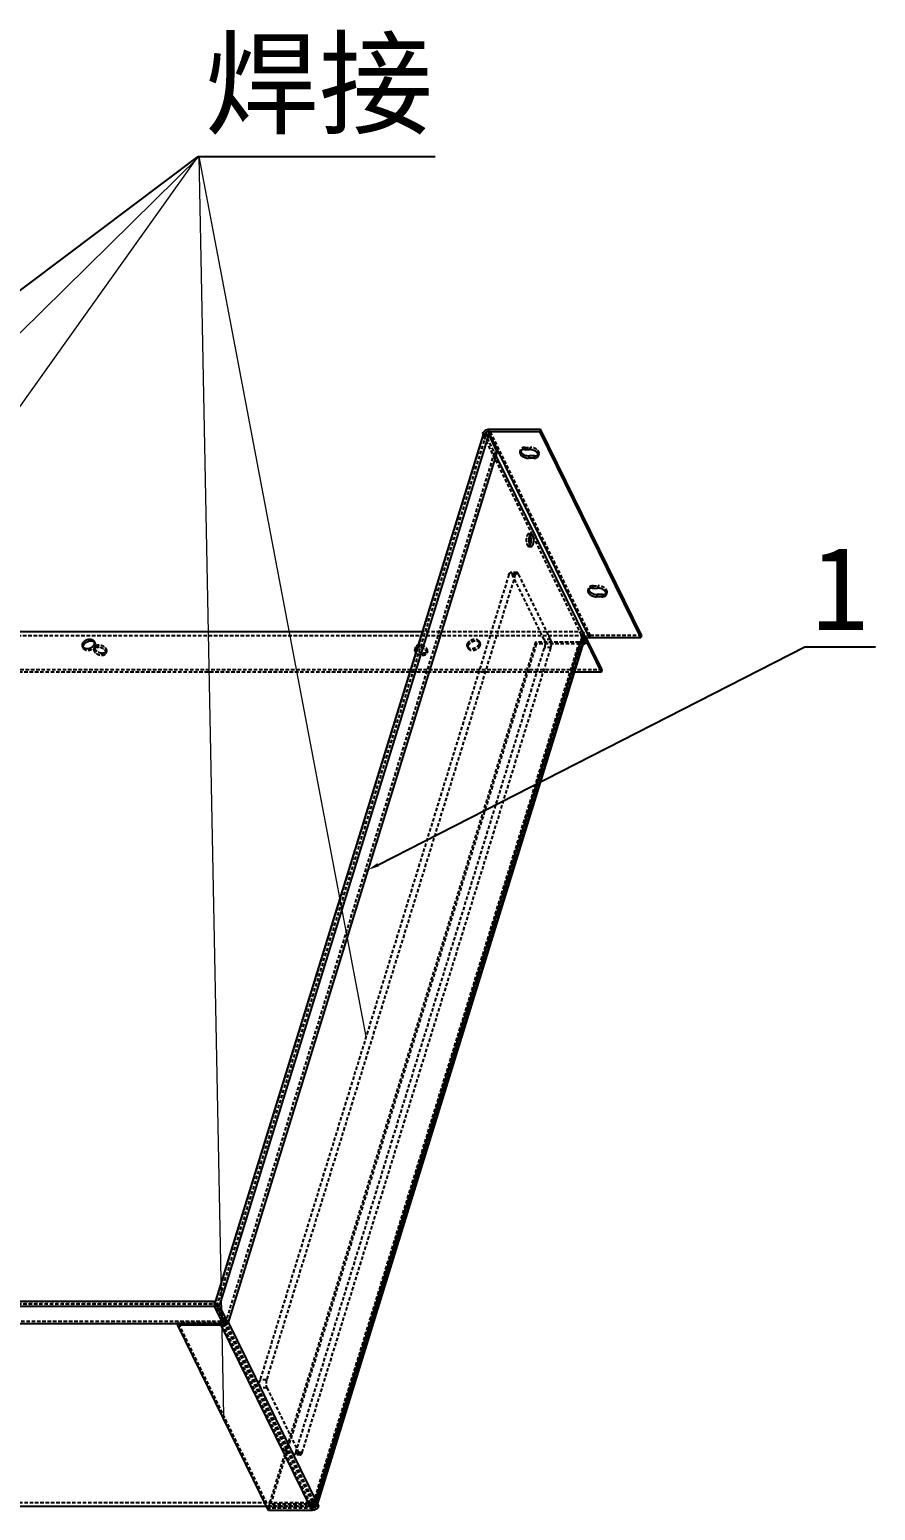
# Model space of a CAD drawing. Header units: millimetres. Extents: x 10653 to 40244, y 19163 to 29561.
# Drawn here: x 21917 to 22221, y 20279 to 20810 of the extents above; entities that cross this region are included whole.
import ezdxf
from ezdxf import colors
from ezdxf.entities.mleader import LeaderData, LeaderLine
from ezdxf.math import Vec2, Vec3

# ---------------------------------------------------------------- set-up
doc = ezdxf.new("R2010")
doc.units = ezdxf.units.MM
doc.linetypes.add('HIDDEN', pattern=[1.905, 1.27, -0.635])
doc.layers.add('02___PRT_ALL_AXES', color=7, linetype='Continuous')
doc.layers.add('DEFAULT_2', color=8, linetype='HIDDEN')
doc.layers.add('dim', color=2, linetype='Continuous', lineweight=9)

msp = doc.modelspace()

# ---------------------------------------------------------------- linework, layer by layer
at = {"color": 3, "linetype": 'Continuous'}
for p, q in [((21983.573, 20352.528), (22080.157, 20665.076)), ((21985.449, 20352.233), (22082.034, 20664.78)), ((22080.115, 20664.937), (22079.887, 20665.402)), ((22082.034, 20664.78), (22085.084, 20658.564)), ((22082.213, 20666.969), (22100.634, 20666.969)), ((22136.934, 20592.997), (22100.634, 20666.969)), ((21988.5, 20346.017), (22085.084, 20658.564)), ((22122.529, 20579.782), (22116.994, 20591.062)), ((22122.529, 20579.782), (22112.765, 20579.782)), ((21986.963, 20345.395), (21983.607, 20352.233)), ((21985.449, 20352.233), (21988.5, 20346.017)), ((22002.334, 20280.288), (21683.352, 20280.288))]:
    msp.add_line(p, q, dxfattribs=at)
at = {"color": 7, "linetype": 'Continuous'}
for p, q in [((22079.887, 20665.402), (22080.808, 20665.402)), ((22082.213, 20666.969), (22081.971, 20666.185)), ((22081.971, 20666.185), (22100.392, 20666.185)), ((22118.271, 20592.214), (22081.971, 20666.185)), ((22100.634, 20666.969), (22100.392, 20666.185)), ((22136.692, 20592.214), (22100.392, 20666.185)), ((22117.108, 20591.43), (22084.728, 20657.413)), ((22058.267, 20594.24), (21763.294, 20594.24)), ((22116.013, 20591.107), (22020.397, 20281.693)), ((22116.082, 20590.516), (22020.551, 20281.379)), ((22116.013, 20591.107), (22116.624, 20589.864)), ((22117.108, 20591.43), (22116.624, 20589.864)), ((22122.772, 20580.565), (22117.285, 20591.745)), ((22118.271, 20592.214), (22136.692, 20592.214)), ((22136.934, 20592.997), (22136.692, 20592.214)), ((22115.88, 20589.864), (22116.624, 20589.864)), ((22122.529, 20579.782), (22122.772, 20580.565)), ((21628.999, 20352.233), (21985.449, 20352.233)), ((21631.083, 20354.016), (21983.849, 20354.016)), ((21987.884, 20345.395), (21984.528, 20352.233)), ((21633.891, 20346.017), (21986.658, 20346.017)), ((21970.384, 20345.395), (21970.576, 20346.017)), ((21986.042, 20345.395), (21986.234, 20346.017)), ((21986.142, 20345.398), (21986.294, 20346.017)), ((21988.5, 20346.017), (21987.579, 20346.017)), ((21988.076, 20346.017), (21987.884, 20345.395)), ((22021.007, 20280.45), (21988.628, 20346.432)), ((21986.042, 20345.395), (21970.384, 20345.395)), ((22003.023, 20278.883), (21970.384, 20345.395)), ((22018.681, 20278.883), (21986.042, 20345.395)), ((21986.963, 20345.395), (21987.884, 20345.395)), ((22018.681, 20278.883), (22003.023, 20278.883))]:
    msp.add_line(p, q, dxfattribs=at)
msp.add_arc((21986.041, 20347.607), 2.212, 270.00914, 272.61818, dxfattribs=at)
at = {"color": 3, "linetype": 'Continuous'}
for points, knots in [([(22079.887, 20665.402), (22080.026, 20665.853), (22080.561, 20666.454), (22081.449, 20666.879), (22081.962, 20666.969), (22082.213, 20666.969)], [0, 0, 0, 0, 0.4803696, 0.7451007, 1, 1, 1, 1]), ([(22080.157, 20665.076), (22080.185, 20665.165), (22080.346, 20665.335), (22080.56, 20665.383), (22080.68, 20665.396)], [0, 0, 0, 0, 0.4364135, 1, 1, 1, 1]), ([(22080.68, 20665.396), (22080.701, 20665.398), (22080.788, 20665.404), (22080.876, 20665.402), (22080.942, 20665.396)], [0, 0, 0, 0, 0.2409537, 1, 1, 1, 1]), ([(22080.942, 20665.396), (22081.174, 20665.374), (22081.591, 20665.246), (22081.947, 20664.956), (22082.034, 20664.78)], [0, 0, 0, 0, 0.5429707, 1, 1, 1, 1]), ([(21983.607, 20352.233), (21983.595, 20352.258), (21983.557, 20352.35), (21983.551, 20352.459), (21983.573, 20352.528)], [0, 0, 0, 0, 0.2738854, 1, 1, 1, 1]), ([(21983.573, 20352.528), (21983.592, 20352.59), (21983.678, 20352.712), (21983.89, 20352.819), (21984.16, 20352.864), (21984.573, 20352.837), (21985.051, 20352.669), (21985.37, 20352.395), (21985.449, 20352.233)], [0, 0, 0, 0, 0.0882553, 0.192233, 0.3170391, 0.4587219, 0.7539874, 1, 1, 1, 1])]:
    msp.add_open_spline(points, degree=3, knots=knots, dxfattribs=at)
at = {"color": 7, "linetype": 'Continuous'}
for points, knots in [([(22080.808, 20665.402), (22080.877, 20665.627), (22081.228, 20666.024), (22081.718, 20666.185), (22081.971, 20666.185)], [0, 0, 0, 0, 0.4830184, 1, 1, 1, 1]), ([(22116.013, 20591.107), (22116.06, 20591.012), (22116.126, 20590.816), (22116.11, 20590.608), (22116.082, 20590.517)], [0, 0, 0, 0, 0.5260197, 1, 1, 1, 1]), ([(22117.108, 20591.43), (22117.177, 20591.656), (22117.528, 20592.053), (22118.018, 20592.214), (22118.271, 20592.214)], [0, 0, 0, 0, 0.4830184, 1, 1, 1, 1]), ([(21983.849, 20354.016), (21983.777, 20354.016), (21983.665, 20353.919), (21983.582, 20353.753), (21983.495, 20353.495), (21983.449, 20353.12), (21983.463, 20352.806), (21983.487, 20352.649)], [0, 0, 0, 0, 0.1437288, 0.2495011, 0.3779078, 0.6817727, 1, 1, 1, 1]), ([(21983.487, 20352.649), (21983.49, 20352.629), (21983.503, 20352.552), (21983.52, 20352.476), (21983.536, 20352.421)], [0, 0, 0, 0, 0.2606459, 1, 1, 1, 1]), ([(21983.536, 20352.421), (21983.541, 20352.403), (21983.561, 20352.339), (21983.586, 20352.277), (21983.607, 20352.233)], [0, 0, 0, 0, 0.2676337, 1, 1, 1, 1]), ([(21984.006, 20353.931), (21983.995, 20353.944), (21983.952, 20353.987), (21983.892, 20354.016), (21983.849, 20354.016)], [0, 0, 0, 0, 0.2910325, 1, 1, 1, 1]), ([(21986.886, 20345.549), (21986.825, 20345.527), (21986.584, 20345.449), (21986.331, 20345.406), (21986.142, 20345.398)], [0, 0, 0, 0, 0.2557661, 1, 1, 1, 1]), ([(22021.007, 20280.45), (22020.868, 20279.999), (22020.333, 20279.398), (22019.445, 20278.972), (22018.931, 20278.883), (22018.681, 20278.883)], [0, 0, 0, 0, 0.4803696, 0.7451007, 1, 1, 1, 1])]:
    msp.add_open_spline(points, degree=3, knots=knots, dxfattribs=at)
at = {"layer": '02___PRT_ALL_AXES', "color": 8, "linetype": 'HIDDEN'}
for p, q in [((21984.528, 20352.233), (22081.113, 20664.78)), ((22093.461, 20659.626), (22093.219, 20658.842)), ((22095.087, 20660.442), (22094.845, 20659.658)), ((22095.087, 20660.442), (22096.929, 20660.442)), ((22096.929, 20660.442), (22096.687, 20659.658)), ((22100.08, 20658.15), (22099.838, 20657.366)), ((22096.403, 20629.4), (22097.324, 20629.4)), ((22095.858, 20625.388), (22096.779, 20625.388)), ((22096.403, 20624.9), (22097.324, 20624.9)), ((22117.864, 20609.897), (22117.622, 20609.114)), ((22119.49, 20610.713), (22119.248, 20609.93)), ((22119.49, 20610.713), (22121.332, 20610.713)), ((22121.332, 20610.713), (22121.09, 20609.93)), ((22124.484, 20608.421), (22124.241, 20607.637)), ((21940.342, 20590.845), (21940.647, 20590.223)), ((22078.501, 20590.845), (22078.806, 20590.223)), ((21936.302, 20588.862), (21936.607, 20588.241)), ((21940.578, 20588.688), (21940.336, 20587.905)), ((21940.699, 20589.232), (21940.394, 20589.854)), ((21941.799, 20588.639), (21942.042, 20589.423)), ((21943.172, 20585.842), (21943.414, 20586.626)), ((21944.878, 20587.36), (21944.635, 20586.577)), ((22055.711, 20588.688), (22055.469, 20587.905)), ((22056.932, 20588.639), (22057.174, 20589.423)), ((22058.305, 20585.842), (22058.547, 20586.626)), ((22060.01, 20587.36), (22059.768, 20586.577)), ((22074.714, 20589.232), (22074.409, 20589.854)), ((22074.461, 20588.862), (22074.766, 20588.241)), ((22078.858, 20589.232), (22078.553, 20589.854))]:
    msp.add_line(p, q, dxfattribs=at)
at = {"layer": '02___PRT_ALL_AXES', "color": 7, "linetype": 'Continuous'}
for p, q in [((22094.845, 20659.658), (22096.687, 20659.658)), ((22096.612, 20657.334), (22096.37, 20656.55)), ((22098.212, 20656.55), (22096.37, 20656.55)), ((22098.454, 20657.334), (22098.212, 20656.55)), ((22096.947, 20628.913), (22097.868, 20628.913)), ((22119.248, 20609.93), (22121.09, 20609.93)), ((22121.015, 20607.605), (22120.773, 20606.822)), ((22122.616, 20606.822), (22120.773, 20606.822)), ((22122.858, 20607.605), (22122.616, 20606.822)), ((21936.555, 20589.232), (21936.249, 20589.854))]:
    msp.add_line(p, q, dxfattribs=at)
at = {"layer": '02___PRT_ALL_AXES', "color": 3, "linetype": 'Continuous'}
for p, q in [((22098.454, 20657.334), (22096.612, 20657.334)), ((22122.858, 20607.605), (22121.015, 20607.605))]:
    msp.add_line(p, q, dxfattribs=at)
for centre, radius, start, end in [((22098.908, 20658.799), 1.391, 300.06565, 302.07768), ((22095.628, 20626.014), 1.459, 328.0584, 329.60249), ((22123.312, 20609.07), 1.391, 300.06565, 302.07768)]:
    msp.add_arc(centre, radius, start, end, dxfattribs=at)
at = {"layer": '02___PRT_ALL_AXES', "color": 7, "linetype": 'Continuous'}
for points, knots in [([(22094.845, 20659.658), (22094.649, 20659.658), (22094.281, 20659.627), (22093.785, 20659.472), (22093.408, 20659.213), (22093.257, 20658.967), (22093.219, 20658.843)], [0, 0, 0, 0, 0.3038197, 0.5699297, 0.7977696, 1, 1, 1, 1]), ([(22099.838, 20657.366), (22099.875, 20657.486), (22099.892, 20657.76), (22099.744, 20658.169), (22099.451, 20658.564), (22098.87, 20659.064), (22097.938, 20659.512), (22097.105, 20659.658), (22096.687, 20659.658)], [0, 0, 0, 0, 0.086521, 0.1832564, 0.2955667, 0.423643, 0.710747, 1, 1, 1, 1]), ([(22093.219, 20658.843), (22093.182, 20658.723), (22093.165, 20658.449), (22093.313, 20658.04), (22093.607, 20657.645), (22094.187, 20657.145), (22095.119, 20656.697), (22095.952, 20656.55), (22096.37, 20656.55)], [0, 0, 0, 0, 0.086521, 0.1832564, 0.2955667, 0.423643, 0.710747, 1, 1, 1, 1]), ([(22098.212, 20656.55), (22098.408, 20656.55), (22098.777, 20656.581), (22099.272, 20656.737), (22099.649, 20656.996), (22099.8, 20657.242), (22099.838, 20657.366)], [0, 0, 0, 0, 0.3038197, 0.5699297, 0.7977696, 1, 1, 1, 1]), ([(22097.324, 20629.4), (22097.228, 20629.4), (22097.074, 20629.326), (22096.921, 20629.158), (22096.757, 20628.9), (22096.599, 20628.472), (22096.48, 20627.873), (22096.434, 20627.209), (22096.467, 20626.539), (22096.573, 20625.925), (22096.7, 20625.549), (22096.779, 20625.388)], [0, 0, 0, 0, 0.0655931, 0.1069865, 0.1556771, 0.2746154, 0.4172793, 0.5733928, 0.7306029, 0.8763952, 1, 1, 1, 1]), ([(22097.323, 20624.9), (22097.419, 20624.9), (22097.574, 20624.974), (22097.726, 20625.142), (22097.89, 20625.401), (22098.048, 20625.828), (22098.167, 20626.427), (22098.213, 20627.092), (22098.181, 20627.762), (22098.074, 20628.376), (22097.948, 20628.751), (22097.868, 20628.913)], [0, 0, 0, 0, 0.0655931, 0.1069865, 0.1556771, 0.2746154, 0.4172793, 0.5733928, 0.7306029, 0.8763952, 1, 1, 1, 1]), ([(22097.868, 20628.913), (22097.833, 20628.985), (22097.759, 20629.115), (22097.626, 20629.273), (22097.481, 20629.375), (22097.374, 20629.4), (22097.324, 20629.4)], [0, 0, 0, 0, 0.3158851, 0.5820965, 0.804547, 1, 1, 1, 1]), ([(22096.779, 20625.388), (22096.814, 20625.315), (22096.888, 20625.186), (22097.021, 20625.027), (22097.166, 20624.925), (22097.274, 20624.9), (22097.323, 20624.9)], [0, 0, 0, 0, 0.3158851, 0.5820965, 0.804547, 1, 1, 1, 1]), ([(22117.622, 20609.114), (22117.585, 20608.994), (22117.568, 20608.72), (22117.716, 20608.311), (22118.01, 20607.916), (22118.59, 20607.416), (22119.522, 20606.968), (22120.356, 20606.822), (22120.773, 20606.822)], [0, 0, 0, 0, 0.086521, 0.1832564, 0.2955667, 0.423643, 0.710747, 1, 1, 1, 1]), ([(22119.248, 20609.93), (22119.052, 20609.93), (22118.684, 20609.899), (22118.189, 20609.743), (22117.811, 20609.484), (22117.661, 20609.238), (22117.622, 20609.114)], [0, 0, 0, 0, 0.3038197, 0.5699297, 0.7977696, 1, 1, 1, 1]), ([(22124.241, 20607.637), (22124.278, 20607.757), (22124.295, 20608.031), (22124.147, 20608.44), (22123.854, 20608.835), (22123.273, 20609.335), (22122.342, 20609.783), (22121.508, 20609.93), (22121.09, 20609.93)], [0, 0, 0, 0, 0.086521, 0.1832564, 0.2955667, 0.423643, 0.710747, 1, 1, 1, 1]), ([(22122.616, 20606.822), (22122.811, 20606.822), (22123.18, 20606.853), (22123.675, 20607.008), (22124.053, 20607.267), (22124.203, 20607.513), (22124.241, 20607.637)], [0, 0, 0, 0, 0.3038197, 0.5699297, 0.7977696, 1, 1, 1, 1]), ([(21936.249, 20589.854), (21936.375, 20590.26), (21936.804, 20590.822), (21937.556, 20591.315), (21938.216, 20591.562), (21938.888, 20591.645), (21939.512, 20591.555), (21940.029, 20591.29), (21940.265, 20591), (21940.342, 20590.845)], [0, 0, 0, 0, 0.2513412, 0.3906701, 0.5304092, 0.6640694, 0.7868557, 0.8975452, 1, 1, 1, 1]), ([(21940.342, 20590.845), (21940.413, 20590.699), (21940.497, 20590.361), (21940.446, 20590.02), (21940.394, 20589.854)], [0, 0, 0, 0, 0.4825863, 1, 1, 1, 1]), ([(21936.302, 20588.862), (21936.23, 20589.008), (21936.147, 20589.346), (21936.198, 20589.687), (21936.249, 20589.854)], [0, 0, 0, 0, 0.4825863, 1, 1, 1, 1]), ([(21940.394, 20589.854), (21940.269, 20589.447), (21939.84, 20588.885), (21939.088, 20588.392), (21938.428, 20588.145), (21937.756, 20588.062), (21937.132, 20588.153), (21936.615, 20588.417), (21936.378, 20588.707), (21936.302, 20588.862)], [0, 0, 0, 0, 0.2513412, 0.3906701, 0.5304092, 0.6640694, 0.7868557, 0.8975452, 1, 1, 1, 1])]:
    msp.add_open_spline(points, degree=3, knots=knots, dxfattribs=at)
at = {"layer": '02___PRT_ALL_AXES', "color": 8, "linetype": 'HIDDEN'}
for points, knots in [([(22093.461, 20659.626), (22093.451, 20659.593), (22093.418, 20659.455), (22093.421, 20659.31), (22093.44, 20659.205)], [0, 0, 0, 0, 0.2445949, 1, 1, 1, 1]), ([(22095.087, 20660.442), (22094.891, 20660.442), (22094.523, 20660.411), (22094.027, 20660.255), (22093.65, 20659.996), (22093.499, 20659.75), (22093.461, 20659.626)], [0, 0, 0, 0, 0.3038197, 0.5699297, 0.7977696, 1, 1, 1, 1]), ([(22100.08, 20658.15), (22100.117, 20658.269), (22100.134, 20658.543), (22099.986, 20658.952), (22099.693, 20659.347), (22099.112, 20659.847), (22098.18, 20660.295), (22097.347, 20660.442), (22096.929, 20660.442)], [0, 0, 0, 0, 0.086521, 0.1832564, 0.2955667, 0.423643, 0.710747, 1, 1, 1, 1]), ([(22099.858, 20657.787), (22099.884, 20657.814), (22099.979, 20657.92), (22100.049, 20658.049), (22100.08, 20658.15)], [0, 0, 0, 0, 0.2597108, 1, 1, 1, 1]), ([(22096.403, 20629.4), (22096.307, 20629.4), (22096.152, 20629.326), (22096, 20629.158), (22095.836, 20628.9), (22095.678, 20628.472), (22095.559, 20627.873), (22095.513, 20627.209), (22095.546, 20626.539), (22095.652, 20625.925), (22095.779, 20625.549), (22095.858, 20625.388)], [0, 0, 0, 0, 0.0655931, 0.1069865, 0.1556771, 0.2746154, 0.4172793, 0.5733928, 0.7306029, 0.8763952, 1, 1, 1, 1]), ([(22096.863, 20629.064), (22096.804, 20629.158), (22096.682, 20629.318), (22096.487, 20629.4), (22096.403, 20629.4)], [0, 0, 0, 0, 0.5678834, 1, 1, 1, 1]), ([(22095.858, 20625.388), (22095.893, 20625.315), (22095.967, 20625.186), (22096.1, 20625.027), (22096.245, 20624.925), (22096.353, 20624.9), (22096.402, 20624.9)], [0, 0, 0, 0, 0.3158851, 0.5820965, 0.804547, 1, 1, 1, 1]), ([(22096.402, 20624.9), (22096.488, 20624.9), (22096.685, 20624.984), (22096.807, 20625.146), (22096.867, 20625.242)], [0, 0, 0, 0, 0.4314399, 1, 1, 1, 1]), ([(22117.864, 20609.897), (22117.854, 20609.864), (22117.821, 20609.726), (22117.824, 20609.581), (22117.843, 20609.476)], [0, 0, 0, 0, 0.2445949, 1, 1, 1, 1]), ([(22119.49, 20610.713), (22119.295, 20610.713), (22118.926, 20610.682), (22118.431, 20610.526), (22118.053, 20610.268), (22117.903, 20610.022), (22117.864, 20609.897)], [0, 0, 0, 0, 0.3038197, 0.5699297, 0.7977696, 1, 1, 1, 1]), ([(22124.484, 20608.421), (22124.52, 20608.54), (22124.537, 20608.814), (22124.39, 20609.223), (22124.096, 20609.618), (22123.516, 20610.118), (22122.584, 20610.566), (22121.75, 20610.713), (22121.332, 20610.713)], [0, 0, 0, 0, 0.086521, 0.1832564, 0.2955667, 0.423643, 0.710747, 1, 1, 1, 1]), ([(22124.261, 20608.059), (22124.287, 20608.085), (22124.382, 20608.191), (22124.452, 20608.32), (22124.484, 20608.421)], [0, 0, 0, 0, 0.2597108, 1, 1, 1, 1]), ([(21940.647, 20590.223), (21940.718, 20590.077), (21940.802, 20589.74), (21940.751, 20589.399), (21940.699, 20589.232)], [0, 0, 0, 0, 0.4825863, 1, 1, 1, 1]), ([(22074.409, 20589.854), (22074.534, 20590.26), (22074.963, 20590.822), (22075.715, 20591.315), (22076.375, 20591.562), (22077.047, 20591.645), (22077.671, 20591.555), (22078.188, 20591.29), (22078.425, 20591), (22078.501, 20590.845)], [0, 0, 0, 0, 0.2513412, 0.3906701, 0.5304092, 0.6640694, 0.7868557, 0.8975452, 1, 1, 1, 1]), ([(22074.714, 20589.232), (22074.819, 20589.574), (22075.149, 20590.056), (22075.744, 20590.527), (22076.28, 20590.804), (22076.851, 20590.969), (22077.573, 20591.028), (22078.115, 20590.887), (22078.39, 20590.697)], [0, 0, 0, 0, 0.2416046, 0.3751032, 0.511433, 0.6459085, 0.7741974, 1, 1, 1, 1]), ([(22078.501, 20590.845), (22078.573, 20590.699), (22078.656, 20590.361), (22078.605, 20590.02), (22078.553, 20589.854)], [0, 0, 0, 0, 0.4825863, 1, 1, 1, 1]), ([(22078.806, 20590.223), (22078.878, 20590.077), (22078.961, 20589.74), (22078.91, 20589.399), (22078.858, 20589.232)], [0, 0, 0, 0, 0.4825863, 1, 1, 1, 1]), ([(21940.699, 20589.232), (21940.574, 20588.826), (21940.145, 20588.264), (21939.393, 20587.771), (21938.733, 20587.523), (21938.061, 20587.44), (21937.437, 20587.531), (21936.92, 20587.795), (21936.683, 20588.085), (21936.607, 20588.241)], [0, 0, 0, 0, 0.2513412, 0.3906701, 0.5304092, 0.6640694, 0.7868557, 0.8975452, 1, 1, 1, 1]), ([(21940.336, 20587.905), (21940.303, 20587.798), (21940.288, 20587.551), (21940.421, 20587.183), (21940.685, 20586.828), (21941.207, 20586.377), (21942.046, 20585.974), (21942.796, 20585.842), (21943.172, 20585.842)], [0, 0, 0, 0, 0.0865218, 0.183261, 0.2955727, 0.4236512, 0.7107518, 1, 1, 1, 1]), ([(21941.799, 20588.639), (21941.623, 20588.639), (21941.292, 20588.612), (21940.846, 20588.471), (21940.506, 20588.239), (21940.371, 20588.017), (21940.336, 20587.905)], [0, 0, 0, 0, 0.3038216, 0.5699368, 0.7977692, 1, 1, 1, 1]), ([(21940.578, 20588.688), (21940.568, 20588.656), (21940.536, 20588.518), (21940.544, 20588.373), (21940.567, 20588.269)], [0, 0, 0, 0, 0.2434952, 1, 1, 1, 1]), ([(21940.567, 20588.269), (21940.619, 20588.044), (21940.909, 20587.583), (21941.591, 20587.075), (21942.457, 20586.721), (21943.098, 20586.626), (21943.414, 20586.626)], [0, 0, 0, 0, 0.1992253, 0.4482962, 0.7265102, 1, 1, 1, 1]), ([(21942.042, 20589.423), (21941.865, 20589.423), (21941.534, 20589.395), (21941.088, 20589.255), (21940.748, 20589.022), (21940.613, 20588.8), (21940.578, 20588.688)], [0, 0, 0, 0, 0.3038216, 0.5699368, 0.7977692, 1, 1, 1, 1]), ([(21944.636, 20586.577), (21944.669, 20586.684), (21944.684, 20586.931), (21944.551, 20587.299), (21944.287, 20587.654), (21943.764, 20588.104), (21942.926, 20588.507), (21942.175, 20588.639), (21941.799, 20588.639)], [0, 0, 0, 0, 0.0865218, 0.183261, 0.2955727, 0.4236512, 0.7107518, 1, 1, 1, 1]), ([(21944.878, 20587.36), (21944.911, 20587.467), (21944.926, 20587.714), (21944.793, 20588.082), (21944.529, 20588.437), (21944.006, 20588.888), (21943.168, 20589.291), (21942.417, 20589.423), (21942.042, 20589.423)], [0, 0, 0, 0, 0.0865218, 0.183261, 0.2955727, 0.4236512, 0.7107518, 1, 1, 1, 1]), ([(21943.172, 20585.842), (21943.348, 20585.842), (21943.68, 20585.87), (21944.126, 20586.01), (21944.466, 20586.243), (21944.601, 20586.465), (21944.636, 20586.577)], [0, 0, 0, 0, 0.3038216, 0.5699368, 0.7977692, 1, 1, 1, 1]), ([(21943.414, 20586.626), (21943.652, 20586.626), (21944.088, 20586.673), (21944.493, 20586.867), (21944.638, 20586.997)], [0, 0, 0, 0, 0.5497857, 1, 1, 1, 1]), ([(21944.638, 20586.997), (21944.667, 20587.022), (21944.77, 20587.126), (21944.846, 20587.257), (21944.878, 20587.36)], [0, 0, 0, 0, 0.2621536, 1, 1, 1, 1]), ([(22055.469, 20587.905), (22055.435, 20587.798), (22055.42, 20587.551), (22055.553, 20587.183), (22055.818, 20586.828), (22056.34, 20586.377), (22057.179, 20585.974), (22057.929, 20585.842), (22058.305, 20585.842)], [0, 0, 0, 0, 0.0865218, 0.183261, 0.2955727, 0.4236512, 0.7107518, 1, 1, 1, 1]), ([(22056.932, 20588.639), (22056.756, 20588.639), (22056.424, 20588.612), (22055.978, 20588.471), (22055.639, 20588.239), (22055.503, 20588.017), (22055.469, 20587.905)], [0, 0, 0, 0, 0.3038216, 0.5699368, 0.7977692, 1, 1, 1, 1]), ([(22055.711, 20588.688), (22055.701, 20588.656), (22055.668, 20588.518), (22055.676, 20588.373), (22055.7, 20588.269)], [0, 0, 0, 0, 0.2434952, 1, 1, 1, 1]), ([(22055.7, 20588.269), (22055.751, 20588.044), (22056.042, 20587.583), (22056.723, 20587.075), (22057.59, 20586.721), (22058.23, 20586.626), (22058.547, 20586.626)], [0, 0, 0, 0, 0.1992253, 0.4482962, 0.7265102, 1, 1, 1, 1]), ([(22057.174, 20589.423), (22056.998, 20589.423), (22056.666, 20589.395), (22056.22, 20589.255), (22055.881, 20589.022), (22055.745, 20588.8), (22055.711, 20588.688)], [0, 0, 0, 0, 0.3038216, 0.5699368, 0.7977692, 1, 1, 1, 1]), ([(22059.768, 20586.577), (22059.801, 20586.684), (22059.817, 20586.931), (22059.683, 20587.299), (22059.419, 20587.654), (22058.897, 20588.104), (22058.058, 20588.507), (22057.308, 20588.639), (22056.932, 20588.639)], [0, 0, 0, 0, 0.0865218, 0.183261, 0.2955727, 0.4236512, 0.7107518, 1, 1, 1, 1]), ([(22060.01, 20587.36), (22060.043, 20587.467), (22060.059, 20587.714), (22059.925, 20588.082), (22059.661, 20588.437), (22059.139, 20588.888), (22058.3, 20589.291), (22057.55, 20589.423), (22057.174, 20589.423)], [0, 0, 0, 0, 0.0865218, 0.183261, 0.2955727, 0.4236512, 0.7107518, 1, 1, 1, 1]), ([(22058.305, 20585.842), (22058.481, 20585.842), (22058.813, 20585.87), (22059.258, 20586.01), (22059.598, 20586.243), (22059.734, 20586.465), (22059.768, 20586.577)], [0, 0, 0, 0, 0.3038216, 0.5699368, 0.7977692, 1, 1, 1, 1]), ([(22058.547, 20586.626), (22058.785, 20586.626), (22059.22, 20586.673), (22059.626, 20586.867), (22059.771, 20586.997)], [0, 0, 0, 0, 0.5497857, 1, 1, 1, 1]), ([(22059.771, 20586.997), (22059.799, 20587.022), (22059.902, 20587.126), (22059.978, 20587.257), (22060.01, 20587.36)], [0, 0, 0, 0, 0.2621536, 1, 1, 1, 1]), ([(22074.461, 20588.862), (22074.389, 20589.008), (22074.306, 20589.346), (22074.357, 20589.687), (22074.409, 20589.854)], [0, 0, 0, 0, 0.4825863, 1, 1, 1, 1]), ([(22078.553, 20589.854), (22078.428, 20589.447), (22077.999, 20588.885), (22077.247, 20588.392), (22076.587, 20588.145), (22075.915, 20588.062), (22075.291, 20588.153), (22074.774, 20588.417), (22074.537, 20588.707), (22074.461, 20588.862)], [0, 0, 0, 0, 0.2513412, 0.3906701, 0.5304092, 0.6640694, 0.7868557, 0.8975452, 1, 1, 1, 1]), ([(22074.659, 20588.579), (22074.651, 20588.631), (22074.63, 20588.85), (22074.664, 20589.073), (22074.714, 20589.232)], [0, 0, 0, 0, 0.241044, 1, 1, 1, 1]), ([(22078.858, 20589.232), (22078.733, 20588.826), (22078.304, 20588.264), (22077.552, 20587.771), (22076.892, 20587.523), (22076.22, 20587.44), (22075.596, 20587.531), (22075.079, 20587.795), (22074.842, 20588.085), (22074.766, 20588.241)], [0, 0, 0, 0, 0.2513412, 0.3906701, 0.5304092, 0.6640694, 0.7868557, 0.8975452, 1, 1, 1, 1])]:
    msp.add_open_spline(points, degree=3, knots=knots, dxfattribs=at)
at = {"layer": '02___PRT_ALL_AXES', "color": 3, "linetype": 'Continuous'}
for points, knots in [([(22093.44, 20659.205), (22093.486, 20658.952), (22093.708, 20658.577), (22094.129, 20658.178), (22094.699, 20657.787), (22095.531, 20657.444), (22096.254, 20657.334), (22096.612, 20657.334)], [0, 0, 0, 0, 0.1970264, 0.3159433, 0.4461205, 0.7251638, 1, 1, 1, 1]), ([(22098.454, 20657.334), (22098.564, 20657.334), (22098.958, 20657.353), (22099.358, 20657.452), (22099.605, 20657.596)], [0, 0, 0, 0, 0.2780004, 1, 1, 1, 1]), ([(22099.647, 20657.621), (22099.667, 20657.633), (22099.741, 20657.683), (22099.811, 20657.74), (22099.858, 20657.787)], [0, 0, 0, 0, 0.2589069, 1, 1, 1, 1]), ([(22096.947, 20628.913), (22096.941, 20628.926), (22096.915, 20628.978), (22096.886, 20629.028), (22096.863, 20629.064)], [0, 0, 0, 0, 0.2599373, 1, 1, 1, 1]), ([(22097.028, 20625.575), (22097.125, 20625.828), (22097.253, 20626.4), (22097.301, 20627.284), (22097.214, 20628.146), (22097.058, 20628.686), (22096.947, 20628.913)], [0, 0, 0, 0, 0.2389249, 0.5112001, 0.7774681, 1, 1, 1, 1]), ([(22096.887, 20625.275), (22096.9, 20625.298), (22096.954, 20625.394), (22096.998, 20625.496), (22097.028, 20625.575)], [0, 0, 0, 0, 0.2335149, 1, 1, 1, 1]), ([(22117.843, 20609.476), (22117.889, 20609.224), (22118.111, 20608.849), (22118.532, 20608.449), (22119.102, 20608.059), (22119.935, 20607.715), (22120.658, 20607.605), (22121.015, 20607.605)], [0, 0, 0, 0, 0.1970264, 0.3159433, 0.4461205, 0.7251638, 1, 1, 1, 1]), ([(22122.858, 20607.605), (22122.968, 20607.605), (22123.362, 20607.624), (22123.761, 20607.724), (22124.008, 20607.867)], [0, 0, 0, 0, 0.2780004, 1, 1, 1, 1]), ([(22124.05, 20607.892), (22124.07, 20607.904), (22124.145, 20607.954), (22124.214, 20608.011), (22124.261, 20608.059)], [0, 0, 0, 0, 0.2589069, 1, 1, 1, 1]), ([(21936.555, 20589.232), (21936.66, 20589.574), (21936.99, 20590.056), (21937.585, 20590.527), (21938.12, 20590.804), (21938.692, 20590.969), (21939.414, 20591.028), (21939.956, 20590.887), (21940.231, 20590.697)], [0, 0, 0, 0, 0.2416046, 0.3751032, 0.511433, 0.6459085, 0.7741974, 1, 1, 1, 1]), ([(21936.5, 20588.579), (21936.492, 20588.631), (21936.471, 20588.85), (21936.505, 20589.073), (21936.555, 20589.232)], [0, 0, 0, 0, 0.241044, 1, 1, 1, 1])]:
    msp.add_open_spline(points, degree=3, knots=knots, dxfattribs=at)
msp.add_open_spline([(21940.231, 20590.697), (21940.31, 20590.643), (21940.384, 20590.58), (21940.45, 20590.509)], degree=3, dxfattribs=at)
at = {"layer": '02___PRT_ALL_AXES', "color": 8, "linetype": 'HIDDEN'}
for points in [[(21940.45, 20590.509), (21940.529, 20590.424), (21940.596, 20590.327), (21940.647, 20590.223)], [(22078.39, 20590.697), (22078.47, 20590.643), (22078.544, 20590.58), (22078.609, 20590.509)], [(22078.609, 20590.509), (22078.688, 20590.424), (22078.755, 20590.327), (22078.806, 20590.223)], [(21936.607, 20588.241), (21936.555, 20588.347), (21936.519, 20588.462), (21936.5, 20588.579)], [(22074.766, 20588.241), (22074.714, 20588.347), (22074.678, 20588.462), (22074.659, 20588.579)]]:
    msp.add_open_spline(points, degree=3, dxfattribs=at)
at = {"layer": 'DEFAULT_2', "color": 8, "linetype": 'HIDDEN'}
for p, q in [((21983.607, 20352.233), (22080.192, 20664.78)), ((22116.187, 20591.43), (22080.115, 20664.937)), ((22080.192, 20664.78), (22082.034, 20664.78)), ((22084.728, 20657.413), (22080.808, 20665.402)), ((22118.513, 20592.997), (22082.213, 20666.969)), ((21987.579, 20346.017), (22084.163, 20658.564)), ((22085.084, 20658.564), (22084.163, 20658.564)), ((22089.278, 20614.764), (21999.955, 20325.716)), ((22091.581, 20614.764), (22002.258, 20325.716)), ((22091.581, 20614.764), (22089.278, 20614.764)), ((22092.191, 20615.52), (22089.888, 20615.52)), ((22092.675, 20615.087), (22090.372, 20615.087)), ((22101.964, 20591.466), (22090.372, 20615.087)), ((22104.266, 20591.466), (22092.675, 20615.087)), ((22116.124, 20592.835), (21763.357, 20592.835)), ((22098.818, 20590.485), (22003.202, 20281.071)), ((22114.476, 20590.485), (22018.86, 20281.071)), ((22115.092, 20591.107), (22019.476, 20281.693)), ((22115.127, 20590.812), (22019.511, 20281.398)), ((22116.124, 20592.835), (22019.539, 20280.288)), ((22116.061, 20594.24), (22058.267, 20594.24)), ((22114.476, 20590.485), (22098.818, 20590.485)), ((22099.123, 20589.864), (22098.818, 20590.485)), ((22104.266, 20591.466), (22101.964, 20591.466)), ((22114.781, 20589.864), (22114.476, 20590.485)), ((22114.88, 20589.866), (22114.526, 20590.486)), ((22116.061, 20594.24), (22115.092, 20591.107)), ((22115.092, 20591.107), (22116.013, 20591.107)), ((22115.092, 20591.107), (22115.702, 20589.864)), ((22116.187, 20591.43), (22115.702, 20589.864)), ((22116.124, 20592.835), (22116.061, 20594.24)), ((22117.285, 20591.745), (22116.061, 20594.24)), ((22116.994, 20591.062), (22116.124, 20592.835)), ((22116.187, 20591.43), (22117.108, 20591.43)), ((22118.513, 20592.997), (22118.271, 20592.214)), ((22118.513, 20592.997), (22136.934, 20592.997)), ((22099.123, 20589.864), (22003.507, 20280.45)), ((22012.767, 20299.608), (22102.09, 20588.656)), ((22015.07, 20299.608), (22104.392, 20588.656)), ((22114.781, 20589.864), (22019.165, 20280.45)), ((22114.781, 20589.864), (22099.123, 20589.864)), ((22104.392, 20588.656), (22102.09, 20588.656)), ((22115.702, 20589.864), (22115.88, 20589.864)), ((22112.765, 20579.782), (21769.763, 20579.782)), ((22122.772, 20580.565), (21770.005, 20580.565)), ((21631.083, 20353.016), (21983.849, 20353.016)), ((21631.325, 20353.8), (21984.091, 20353.8)), ((22019.539, 20280.288), (21983.849, 20353.016)), ((21987.447, 20346.962), (21984.091, 20353.8)), ((21634.133, 20346.8), (21986.9, 20346.8)), ((21970.576, 20346.017), (21970.626, 20346.179)), ((21986.284, 20346.179), (21970.626, 20346.179)), ((22003.265, 20279.666), (21970.626, 20346.179)), ((21986.234, 20346.017), (21986.284, 20346.179)), ((22018.923, 20279.666), (21986.284, 20346.179)), ((21986.294, 20346.017), (21986.334, 20346.18)), ((21986.658, 20346.017), (21986.9, 20346.8)), ((21987.447, 20346.962), (21986.963, 20345.395)), ((21987.447, 20346.962), (21988.368, 20346.962)), ((22020.086, 20280.45), (21987.447, 20346.962)), ((21988.368, 20346.962), (21988.076, 20346.017)), ((21988.628, 20346.432), (21988.368, 20346.962)), ((22002.258, 20325.716), (21999.955, 20325.716)), ((22002.384, 20322.906), (22000.081, 20322.906)), ((22000.081, 20322.906), (22011.673, 20299.285)), ((22002.384, 20322.906), (22013.976, 20299.285)), ((22013.976, 20299.285), (22011.673, 20299.285)), ((22014.46, 20298.852), (22012.157, 20298.852)), ((22015.07, 20299.608), (22012.767, 20299.608)), ((21665.789, 20281.693), (22020.397, 20281.693)), ((22019.539, 20280.288), (22002.334, 20280.288)), ((22003.023, 20278.883), (22003.265, 20279.666)), ((22018.86, 20281.071), (22003.202, 20281.071)), ((22003.507, 20280.45), (22003.202, 20281.071)), ((22018.923, 20279.666), (22003.265, 20279.666)), ((22019.165, 20280.45), (22003.507, 20280.45)), ((22018.681, 20278.883), (22018.923, 20279.666)), ((22019.165, 20280.45), (22018.86, 20281.071)), ((22019.264, 20280.451), (22018.91, 20281.072)), ((22019.539, 20280.288), (22019.476, 20281.693)), ((22021.007, 20280.45), (22020.086, 20280.45)), ((22020.551, 20281.379), (22020.466, 20281.102))]:
    msp.add_line(p, q, dxfattribs=at)
for centre, radius, start, end in [((22114.477, 20591.813), 1.327, 269.98996, 272.12902), ((22114.782, 20592.518), 2.654, 269.98996, 272.12902), ((21986.283, 20347.285), 1.106, 270.00914, 272.61818), ((21985.956, 20348.115), 2.729, 289.91255, 290.50541), ((21985.954, 20348.121), 2.736, 290.50556, 291.57259), ((22018.86, 20282.398), 1.327, 269.98996, 272.12902), ((22019.166, 20283.104), 2.654, 269.98996, 272.12902)]:
    msp.add_arc(centre, radius, start, end, dxfattribs=at)
for points, knots in [([(22080.192, 20664.78), (22080.18, 20664.805), (22080.141, 20664.898), (22080.136, 20665.006), (22080.157, 20665.076)], [0, 0, 0, 0, 0.2738854, 1, 1, 1, 1]), ([(22089.278, 20614.764), (22089.311, 20614.872), (22089.384, 20615.068), (22089.528, 20615.312), (22089.693, 20615.476), (22089.828, 20615.52), (22089.888, 20615.52)], [0, 0, 0, 0, 0.3326928, 0.6070931, 0.8236235, 1, 1, 1, 1]), ([(22089.888, 20615.52), (22089.981, 20615.52), (22090.132, 20615.44), (22090.274, 20615.267), (22090.341, 20615.151), (22090.372, 20615.087)], [0, 0, 0, 0, 0.4137088, 0.6818689, 1, 1, 1, 1]), ([(22092.191, 20615.52), (22092.13, 20615.52), (22091.995, 20615.476), (22091.831, 20615.312), (22091.687, 20615.068), (22091.614, 20614.872), (22091.581, 20614.764)], [0, 0, 0, 0, 0.1763765, 0.3929069, 0.6673072, 1, 1, 1, 1]), ([(22092.675, 20615.087), (22092.643, 20615.151), (22092.577, 20615.267), (22092.435, 20615.44), (22092.284, 20615.52), (22092.191, 20615.52)], [0, 0, 0, 0, 0.3181311, 0.5862912, 1, 1, 1, 1]), ([(22101.964, 20591.466), (22102.056, 20591.278), (22102.189, 20590.834), (22102.272, 20590.119), (22102.25, 20589.372), (22102.159, 20588.881), (22102.09, 20588.656)], [0, 0, 0, 0, 0.2190059, 0.4806616, 0.7525968, 1, 1, 1, 1]), ([(22104.392, 20588.656), (22104.462, 20588.881), (22104.553, 20589.372), (22104.575, 20590.119), (22104.491, 20590.834), (22104.358, 20591.278), (22104.266, 20591.466)], [0, 0, 0, 0, 0.2474032, 0.5193384, 0.7809941, 1, 1, 1, 1]), ([(22115.127, 20590.812), (22115.112, 20590.765), (22115.057, 20590.671), (22114.918, 20590.57), (22114.735, 20590.505), (22114.599, 20590.489), (22114.526, 20590.486)], [0, 0, 0, 0, 0.2047727, 0.4332644, 0.6980767, 1, 1, 1, 1]), ([(22116.082, 20590.517), (22116.053, 20590.422), (22115.943, 20590.235), (22115.665, 20590.033), (22115.3, 20589.904), (22115.026, 20589.871), (22114.88, 20589.866)], [0, 0, 0, 0, 0.2047727, 0.4332644, 0.6980767, 1, 1, 1, 1]), ([(22115.092, 20591.107), (22115.104, 20591.082), (22115.143, 20590.99), (22115.148, 20590.881), (22115.127, 20590.812)], [0, 0, 0, 0, 0.2741234, 1, 1, 1, 1]), ([(22116.187, 20591.43), (22116.326, 20591.881), (22116.861, 20592.482), (22117.749, 20592.908), (22118.262, 20592.997), (22118.513, 20592.997)], [0, 0, 0, 0, 0.4803696, 0.7451007, 1, 1, 1, 1]), ([(21984.091, 20353.8), (21984.085, 20353.812), (21984.061, 20353.859), (21984.031, 20353.903), (21984.006, 20353.931)], [0, 0, 0, 0, 0.2734743, 1, 1, 1, 1]), ([(21986.735, 20346.267), (21986.702, 20346.254), (21986.573, 20346.209), (21986.436, 20346.184), (21986.334, 20346.18)], [0, 0, 0, 0, 0.2559188, 1, 1, 1, 1]), ([(21987.447, 20346.962), (21987.424, 20346.888), (21987.275, 20346.58), (21986.978, 20346.361), (21986.735, 20346.267)], [0, 0, 0, 0, 0.2302412, 1, 1, 1, 1]), ([(21987.699, 20346.013), (21987.644, 20345.968), (21987.416, 20345.794), (21987.16, 20345.657), (21986.96, 20345.577)], [0, 0, 0, 0, 0.2476361, 1, 1, 1, 1]), ([(21988.368, 20346.962), (21988.341, 20346.875), (21988.192, 20346.512), (21987.929, 20346.204), (21987.699, 20346.013)], [0, 0, 0, 0, 0.2337545, 1, 1, 1, 1]), ([(22000.081, 20322.906), (21999.989, 20323.094), (21999.856, 20323.538), (21999.773, 20324.253), (21999.795, 20325), (21999.886, 20325.49), (21999.955, 20325.716)], [0, 0, 0, 0, 0.2190059, 0.4806616, 0.7525968, 1, 1, 1, 1]), ([(22002.258, 20325.716), (22002.188, 20325.49), (22002.098, 20325), (22002.075, 20324.253), (22002.159, 20323.538), (22002.292, 20323.094), (22002.384, 20322.906)], [0, 0, 0, 0, 0.2474032, 0.5193384, 0.7809941, 1, 1, 1, 1]), ([(22012.157, 20298.852), (22012.064, 20298.852), (22011.913, 20298.932), (22011.771, 20299.105), (22011.704, 20299.221), (22011.673, 20299.285)], [0, 0, 0, 0, 0.4137088, 0.6818689, 1, 1, 1, 1]), ([(22012.767, 20299.608), (22012.734, 20299.5), (22012.661, 20299.304), (22012.517, 20299.06), (22012.352, 20298.896), (22012.217, 20298.852), (22012.157, 20298.852)], [0, 0, 0, 0, 0.3326928, 0.6070931, 0.8236235, 1, 1, 1, 1]), ([(22013.976, 20299.285), (22014.007, 20299.221), (22014.073, 20299.105), (22014.216, 20298.932), (22014.367, 20298.852), (22014.46, 20298.852)], [0, 0, 0, 0, 0.3181311, 0.5862912, 1, 1, 1, 1]), ([(22014.46, 20298.852), (22014.52, 20298.852), (22014.655, 20298.896), (22014.82, 20299.06), (22014.963, 20299.304), (22015.036, 20299.5), (22015.07, 20299.608)], [0, 0, 0, 0, 0.1763765, 0.3929069, 0.6673072, 1, 1, 1, 1]), ([(22019.511, 20281.398), (22019.496, 20281.35), (22019.441, 20281.257), (22019.302, 20281.156), (22019.119, 20281.091), (22018.982, 20281.075), (22018.91, 20281.072)], [0, 0, 0, 0, 0.2047727, 0.4332644, 0.6980767, 1, 1, 1, 1]), ([(22020.086, 20280.45), (22020.017, 20280.224), (22019.666, 20279.827), (22019.176, 20279.666), (22018.923, 20279.666)], [0, 0, 0, 0, 0.4830184, 1, 1, 1, 1]), ([(22019.604, 20280.489), (22019.577, 20280.483), (22019.464, 20280.465), (22019.351, 20280.455), (22019.264, 20280.451)], [0, 0, 0, 0, 0.2422655, 1, 1, 1, 1]), ([(22019.476, 20281.693), (22019.488, 20281.668), (22019.526, 20281.575), (22019.532, 20281.467), (22019.511, 20281.398)], [0, 0, 0, 0, 0.2741234, 1, 1, 1, 1]), ([(22020.466, 20281.102), (22020.443, 20281.027), (22020.364, 20280.877), (22020.169, 20280.697), (22019.909, 20280.563), (22019.71, 20280.509), (22019.604, 20280.489)], [0, 0, 0, 0, 0.2149616, 0.4469411, 0.7072324, 1, 1, 1, 1]), ([(22020.397, 20281.693), (22020.444, 20281.598), (22020.509, 20281.402), (22020.494, 20281.194), (22020.466, 20281.102)], [0, 0, 0, 0, 0.5260197, 1, 1, 1, 1])]:
    msp.add_open_spline(points, degree=3, knots=knots, dxfattribs=at)
at = {"layer": 'dim', "lineweight": 9}
for p, q in [((21662.399, 20322.985), (21977.79, 20764.878)), ((21770.409, 20560.396), (21978.15, 20764.878)), ((22038.051, 20448.994), (21978.15, 20764.878)), ((21986.945, 20312.922), (21978.15, 20764.878))]:
    msp.add_line(p, q, dxfattribs=at)

# ---------------------------------------------------------------- leaders
at = {"lineweight": 9}
ml = msp.add_multileader_mtext('Standard', dxfattribs=at)
ml.set_content('{\\fSimSun|b0|i0|c134|p2;焊接}', color=2)
ml.set_leader_properties(color=2)
ml.build(insert=Vec2(0, 0))
ml.multileader.update_dxf_attribs({"text_left_attachment_type": 5, "text_right_attachment_type": 5, "dogleg_length": 0.36})
ctx = ml.context
ctx.base_point, ctx.char_height, ctx.plane_origin = Vec3(21978.15, 20764.878), 30, Vec3(21720.856, 20581.803)
ctx.left_attachment, ctx.right_attachment = 5, 5
notes = []
notes.append((ctx, [(1, (1, 1, 0), (21977.79, 20764.878), (1, 0), 0.36, [(0, [(21725.53, 20575.429)], 0, [])])]))
ctx.mtext.insert, ctx.mtext.flow_direction = Vec3(21980.15, 20806.044), 5
ml = msp.add_multileader_mtext('Standard', dxfattribs=at)
ml.set_content('1', color=2)
ml.set_leader_properties(color=2)
ml.build(insert=Vec2(0, 0))
ml.multileader.update_dxf_attribs({"text_left_attachment_type": 5, "text_right_attachment_type": 5, "dogleg_length": 0.36})
ctx = ml.context
ctx.base_point, ctx.char_height, ctx.plane_origin = Vec3(22195.91, 20588.862), 30, Vec3(22026.313, 20494.125)
ctx.left_attachment, ctx.right_attachment = 5, 5
notes.append((ctx, [(1, (1, 1, 0), (22195.55, 20588.862), (1, 0), 0.36, [(0, [(22038.813, 20508.831)], 0, [])])]))
ctx.mtext.insert, ctx.mtext.flow_direction = Vec3(22197.91, 20624.862), 5
for ctx, leaders in notes:
    for number, flags, end, landing, length, lines in leaders:
        leader = LeaderData()
        leader.index, (leader.has_last_leader_line, leader.has_dogleg_vector, leader.attachment_direction) = number, flags
        leader.last_leader_point, leader.dogleg_vector, leader.dogleg_length = Vec3(end), Vec3(landing), length
        for number, points, colour, breaks in lines:
            line = LeaderLine()
            line.index, line.vertices, line.color, line.breaks = number, Vec3.list(points), colors.encode_raw_color(colour), breaks
            leader.lines.append(line)
        ctx.leaders.append(leader)

doc.saveas('drawing.dxf')
